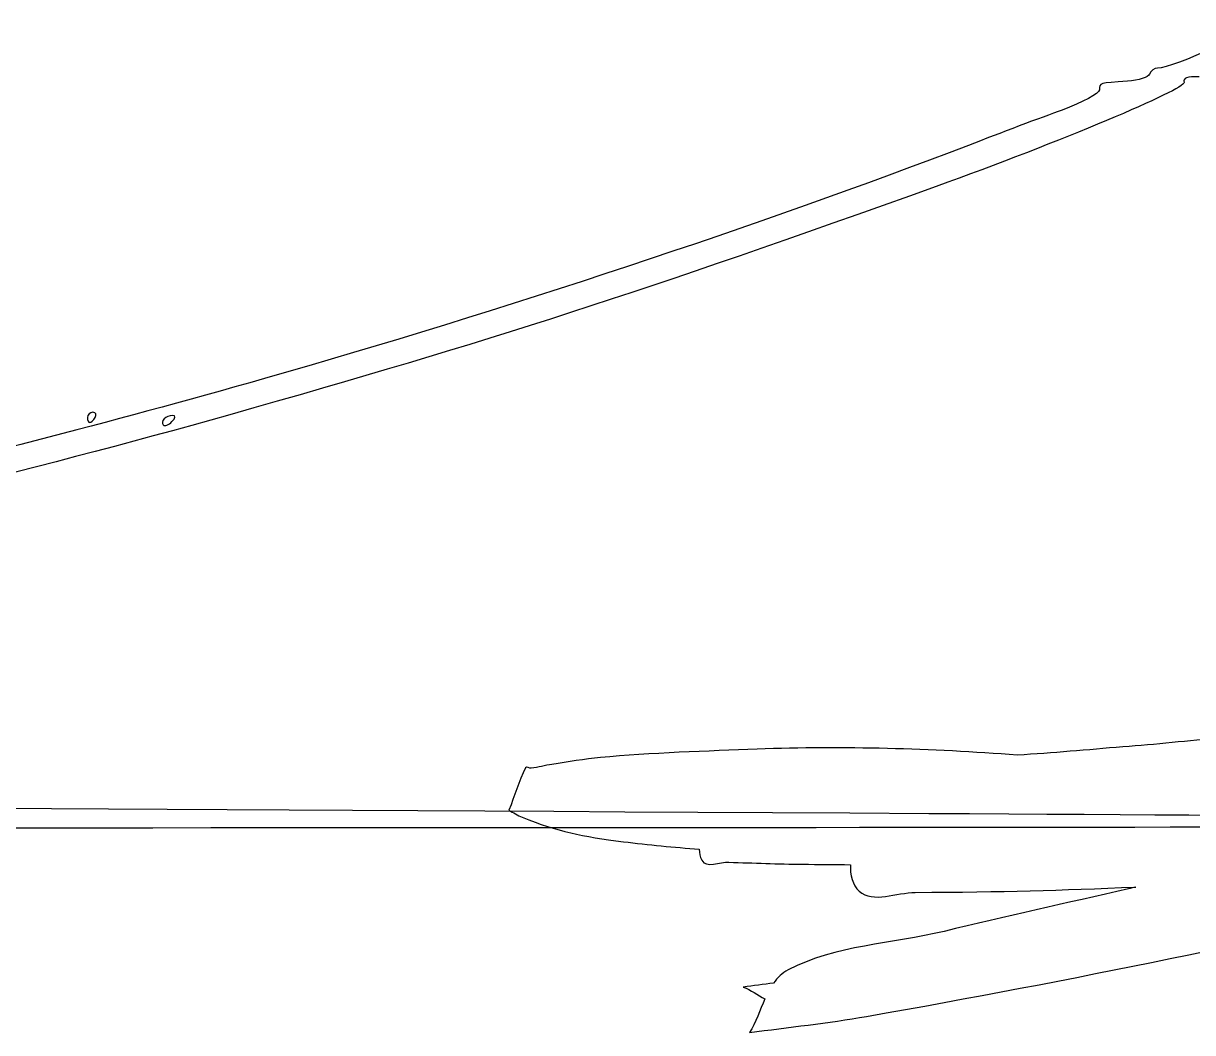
# Model space of a CAD drawing. Extents: x 0 to 877, y -11 to 940.
# Drawn here: x 586 to 646.2, y -10.5 to 41.5 of the extents above; entities that cross this region are included whole.
import ezdxf

# ---------------------------------------------------------------- set-up
doc = ezdxf.new("R2010")
doc.units = 0
doc.layers.add('Calque_1', color=7, linetype='CONTINUOUS')

msp = doc.modelspace()

# ---------------------------------------------------------------- linework, layer by layer
at = {"layer": 'Calque_1', "color": 7}
for points in [[(589.38021, 20.9027)], [(593.62032, 20.95466)]]:
    msp.add_lwpolyline(points, close=True, dxfattribs=at)
for points in [[(649.47008, 41.46497), (649.58477, 41.16467), (645.14797, 39.15), (644.385, 39.15592)], [(644.385, 39.15592), (644.21523, 39.15892), (644.03052, 39.02093), (643.97454, 38.85298)], [(643.97454, 38.85298), (643.91854, 38.68505), (643.40262, 38.51886), (642.82801, 38.48372)], [(646.52105, 38.70767), (645.91311, 38.73757), (645.67058, 38.64677), (645.74687, 38.41787)], [(645.74687, 38.41787), (645.85671, 38.08838), (639.24032, 35.31367), (632.98653, 33.06657)], [(641.38511, 38.03385), (641.38432, 37.85195), (640.5212, 37.38793), (639.46688, 37.00269)], [(642.82801, 38.48372), (641.36498, 38.39422), (641.38653, 38.40092), (641.38511, 38.03385)], [(639.46688, 37.00269), (638.41256, 36.61746), (636.24025, 35.79804), (634.63952, 35.1818)], [(634.63952, 35.1818), (624.13843, 31.13908), (610.42163, 26.59507), (598.3916, 23.17382)], [(632.98653, 33.06657), (617.97316, 27.67203), (609.89353, 25.05996), (596.60631, 21.30518)], [(598.3916, 23.17382), (581.95238, 18.49863), (569.17884, 15.61634), (547.98848, 11.80052)], [(596.60631, 21.30518), (575.65314, 15.38409), (552.60825, 10.76923), (529.00527, 7.76772)], [(589.54374, 21.43187), (589.38963, 21.43187), (589.26354, 21.31281), (589.26354, 21.16729)], [(589.26354, 21.16729), (589.26354, 21.02177), (589.31604, 20.9027), (589.38021, 20.9027)], [(589.38021, 20.9027), (589.44441, 20.9027), (589.57047, 21.02177), (589.66041, 21.16729)], [(589.66041, 21.16729), (589.75031, 21.31281), (589.69781, 21.43187), (589.54374, 21.43187)], [(593.66001, 21.26774), (593.30684, 21.26774), (592.99395, 20.95484), (593.17053, 20.77826)], [(593.62031, 20.95466), (593.81015, 21.1445), (593.82579, 21.26774), (593.66001, 21.26774)], [(593.17053, 20.77826), (593.24573, 20.70306), (593.4481, 20.78226), (593.62032, 20.95466)], [(637.1664, 3.767391), (632.705314, 4.113413), (628.227585, 4.236815), (623.756365, 4.080023)], [(637.1664, 3.767391), (632.705314, 4.113413), (628.227585, 4.236815), (623.756365, 4.080023)], [(647.677899, 4.626255), (645.978666, 4.534815), (644.277157, 4.304231), (642.598614, 4.197339)], [(647.677899, 4.626255), (645.978666, 4.534815), (644.277157, 4.304231), (642.598614, 4.197339)], [(615.698453, 3.642852), (614.858216, 3.560064), (614.024037, 3.423539), (613.189568, 3.295057)], [(615.698453, 3.642852), (614.858216, 3.560064), (614.024037, 3.423539), (613.189568, 3.295057)], [(623.756365, 4.080023), (621.264704, 3.975989), (618.22353, 3.89164), (615.698453, 3.642852)], [(623.756365, 4.080023), (621.264704, 3.975989), (618.22353, 3.89164), (615.698453, 3.642852)], [(642.598614, 4.197339), (640.75968, 4.041764), (638.987607, 3.881771), (637.1664, 3.767391)], [(642.598614, 4.197339), (640.75968, 4.041764), (638.987607, 3.881771), (637.1664, 3.767391)], [(611.835642, 3.121437), (611.467395, 2.430187), (611.263666, 1.663133), (610.97781, 0.933968)], [(611.835642, 3.121437), (611.467395, 2.430187), (611.263666, 1.663133), (610.97781, 0.933968)], [(612.128113, 3.092995), (612.030878, 3.080559), (611.881733, 3.20793), (611.835642, 3.121437)], [(612.128113, 3.092995), (612.030878, 3.080559), (611.881733, 3.20793), (611.835642, 3.121437)], [(613.189568, 3.295057), (612.833624, 3.240262), (612.485326, 3.138715), (612.128113, 3.092995)], [(613.189568, 3.295057), (612.833624, 3.240262), (612.485326, 3.138715), (612.128113, 3.092995)], [(473.90514, 1.46971), (533.96854, 1.31548), (544.39184, 1.26936), (632.60447, 0.7675)], [(610.97781, 0.933968), (611.203817, 0.812657), (611.417415, 0.664755), (611.655805, 0.570166)], [(610.97781, 0.933968), (611.203817, 0.812657), (611.417415, 0.664755), (611.655805, 0.570166)], [(632.60447, 0.7675), (677.75606, 0.51065), (681.68602, 0.52266), (682.2918, 0.91959)], [(687.95303, 0.3709), (687.95303, 0.00633), (656.45746, -0.02756), (378.39053, 0.03787)], [(611.655805, 0.570166), (613.512942, -0.167069), (614.730713, -0.420778), (616.869948, -0.689198)], [(611.655805, 0.570166), (613.512942, -0.167069), (614.730713, -0.420778), (616.869948, -0.689198)], [(616.869948, -0.689198), (618.169423, -0.852234), (619.473925, -0.971799), (620.779802, -1.075727)], [(616.869948, -0.689198), (618.169423, -0.852234), (619.473925, -0.971799), (620.779802, -1.075727)], [(620.779802, -1.075727), (620.782448, -1.272842), (620.81777, -1.463871), (620.905373, -1.645216)], [(620.779802, -1.075727), (620.782448, -1.272842), (620.81777, -1.463871), (620.905373, -1.645216)], [(620.905373, -1.645216), (621.109394, -2.067518), (621.840279, -1.723956), (622.308909, -1.742371)], [(620.905373, -1.645216), (621.109394, -2.067518), (621.840279, -1.723956), (622.308909, -1.742371)], [(622.308909, -1.742371), (623.570177, -1.791875), (624.832055, -1.832912), (626.094196, -1.848813)], [(622.308909, -1.742371), (623.570177, -1.791875), (624.832055, -1.832912), (626.094196, -1.848813)], [(626.094196, -1.848813), (626.91758, -1.859132), (627.740751, -1.866805), (628.56432, -1.872097)], [(626.094196, -1.848813), (626.91758, -1.859132), (627.740751, -1.866805), (628.56432, -1.872097)], [(628.56432, -1.872097), (628.531909, -2.394702), (628.679493, -2.937389), (629.014958, -3.235309)], [(628.56432, -1.872097), (628.531909, -2.394702), (628.679493, -2.937389), (629.014958, -3.235309)], [(629.014958, -3.235309), (629.735234, -3.875019), (630.94086, -3.301879), (631.904182, -3.298889)], [(629.014958, -3.235309), (629.735234, -3.875019), (630.94086, -3.301879), (631.904182, -3.298889)], [(629.398895, -9.686089), (640.136454, -7.805748), (649.984695, -5.753534), (660.523631, -3.289575)], [(629.398895, -9.686089), (640.136454, -7.805748), (649.984695, -5.753534), (660.523631, -3.289575)], [(631.904182, -3.298889), (636.535025, -3.284337), (639.280051, -3.180461), (643.256976, -3.028088)], [(631.904182, -3.298889), (636.535025, -3.284337), (639.280051, -3.180461), (643.256976, -3.028088)], [(642.881797, -3.114395), (639.717195, -3.844063), (636.547884, -4.55312), (633.388838, -5.306521)], [(642.881797, -3.114395), (639.717195, -3.844063), (636.547884, -4.55312), (633.388838, -5.306521)], [(643.256976, -3.028088), (643.131908, -3.056927), (643.006866, -3.085555), (642.881797, -3.114395)], [(643.256976, -3.028088), (643.131908, -3.056927), (643.006866, -3.085555), (642.881797, -3.114395)], [(633.388838, -5.306521), (630.704296, -5.946759), (627.799568, -6.020605), (625.351617, -7.295023)], [(633.388838, -5.306521), (630.704296, -5.946759), (627.799568, -6.020605), (625.351617, -7.295023)], [(625.351617, -7.295023), (625.04343, -7.455466), (624.806311, -7.69203), (624.608508, -7.970954)], [(625.351617, -7.295023), (625.04343, -7.455466), (624.806311, -7.69203), (624.608508, -7.970954)], [(624.608508, -7.970954), (624.086591, -8.037073), (623.564727, -8.10404), (623.043736, -8.176112)], [(624.608508, -7.970954), (624.086591, -8.037073), (623.564727, -8.10404), (623.043736, -8.176112)], [(623.043736, -8.176112), (623.423281, -8.338884), (623.79129, -8.56632), (624.159934, -8.790025)], [(623.043736, -8.176112), (623.423281, -8.338884), (623.79129, -8.56632), (624.159934, -8.790025)], [(624.159934, -8.790025), (623.900457, -9.37224), (623.68789, -10.004462), (623.369306, -10.523257)], [(624.159934, -8.790025), (623.900457, -9.37224), (623.68789, -10.004462), (623.369306, -10.523257)], [(623.369306, -10.523257), (625.379187, -10.244228), (627.400127, -10.036106), (629.398895, -9.686089)], [(623.369306, -10.523257), (625.379187, -10.244228), (627.400127, -10.036106), (629.398895, -9.686089)]]:
    msp.add_open_spline(points, degree=3, dxfattribs=at)

doc.saveas('drawing.dxf')
